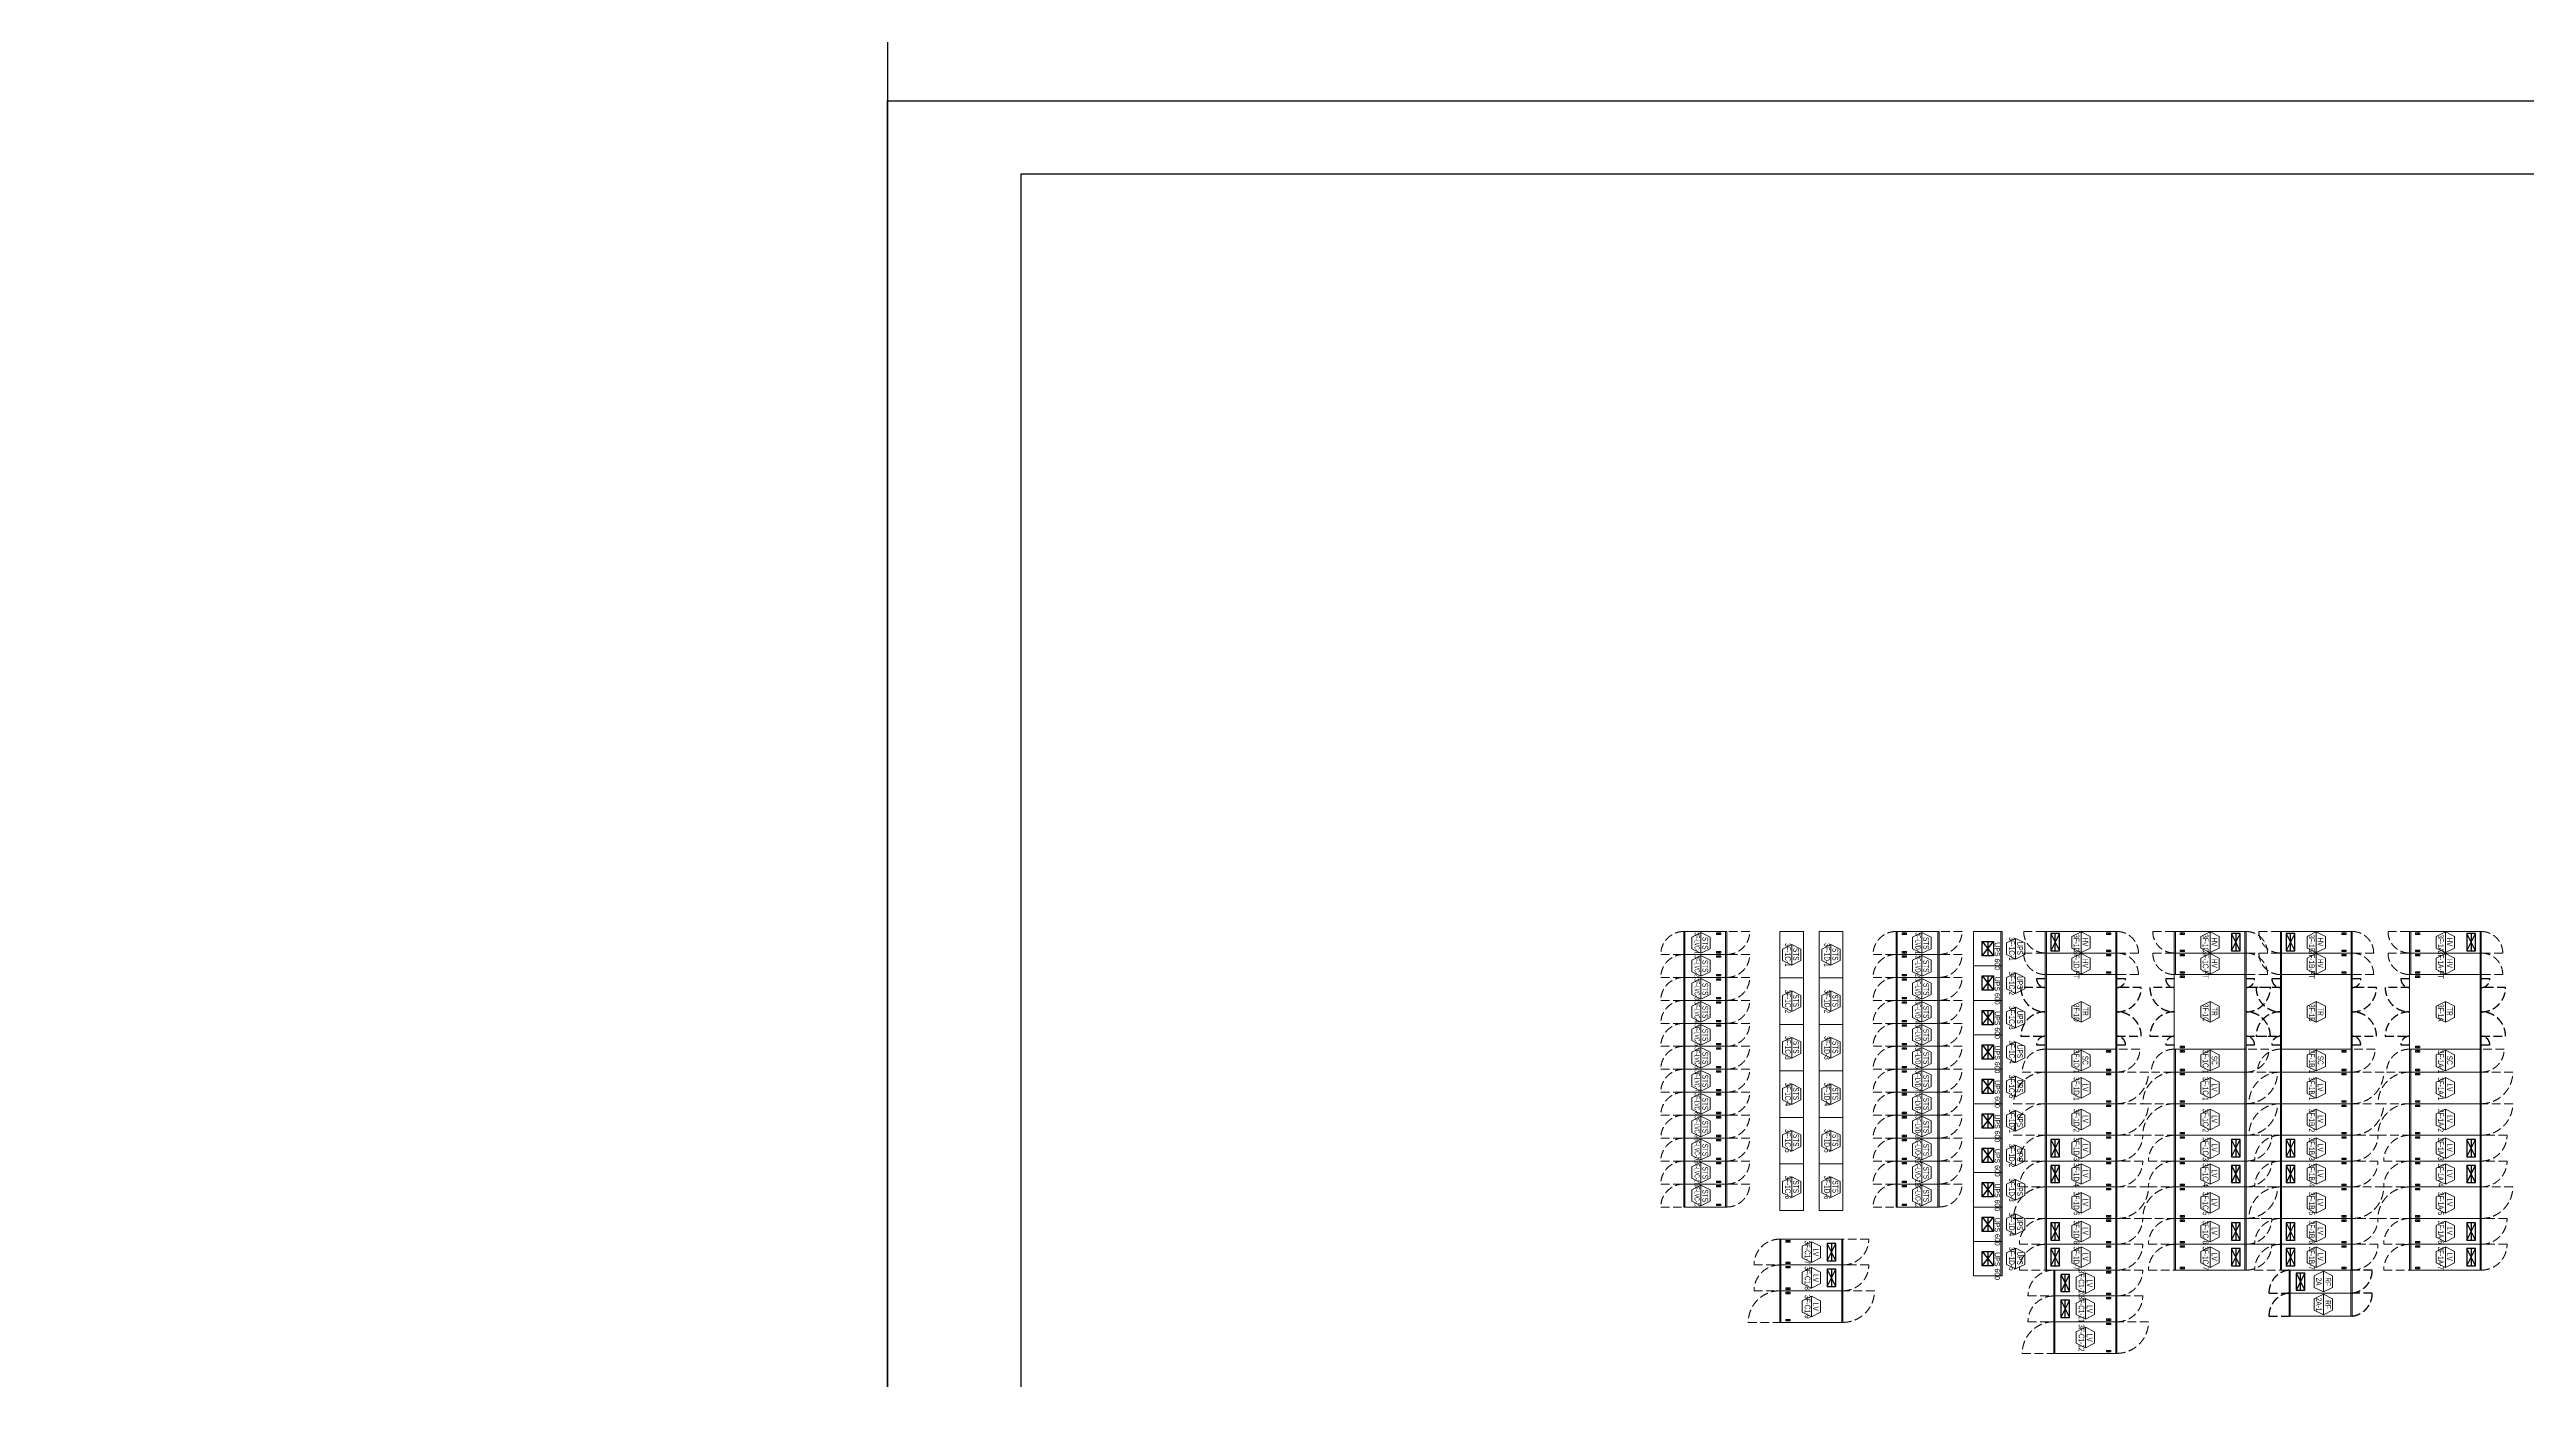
# Model space of a CAD drawing. Header units: millimetres. Extents: x 0 to 504600, y -356400 to 891000.
# Drawn here: x 223085 to 309426, y 400941 to 447282 of the extents above; entities that cross this region are included whole.
import ezdxf
from ezdxf.enums import TextEntityAlignment as Align

# ---------------------------------------------------------------- set-up
doc = ezdxf.new("R2010")
doc.units = ezdxf.units.MM
doc.header["$LTSCALE"] = 150
doc.linetypes.add('LH2', pattern=[2.85, 2, -0.85])
doc.layers.get('Defpoints').update_dxf_attribs({"color": 150})
doc.layers.add('-----31 Base Plan Equipment', color=5, linetype='Continuous', lineweight=0)
doc.layers.add('NOPLOT', color=191, linetype='Continuous', plot=False)
doc.styles.add('ELEC', font='')
doc.styles.get('ELEC').set_extended_font_data('Dotum')

# ---------------------------------------------------------------- blocks, each defined once
blk = doc.blocks.new('STS-R')
blk.add_lwpolyline([(886994, -128588), (888614, -128588), (888614, -129418), (886994, -129418), (886994, -128588)])
blk = doc.blocks.new('UPS 600kV')
blk.add_line((800, 850), (-402, 850))
blk.add_lwpolyline([(798, -100), (-402, -100), (-402, 900), (798, 900)], close=True)
at = {"layer": 'NOPLOT'}
for p, q in [((-52, 199), (448, 601)), ((448, 199), (-52, 601)), ((-52, 400), (448, 400))]:
    blk.add_line(p, q, dxfattribs=at)
blk.add_lwpolyline([(448, 601), (448, 199), (-52, 199), (-52, 601)], close=True, dxfattribs=at)
at = {"layer": 'NOPLOT', "style": 'ELEC', "width": 0.85}
blk.add_text('UPS 600', height=178.2, dxfattribs=at).set_placement((-26, 731), align=Align.MIDDLE_LEFT)
blk = doc.blocks.new('750X2500')
at = {"color": 8, "linetype": 'LH2'}
for p, q in [((-3250, 750), (-2458, 750)), ((750, 0), (-42, 0))]:
    blk.add_line(p, q, dxfattribs=at)
for p, q in [((-2460, 750), (-2460, 0)), ((-210, 700), (-360, 650)), ((-360, 700), (-210, 650)), ((-210, 50), (-360, 100)), ((-360, 50), (-210, 100)), ((-40, 750), (-40, 0))]:
    blk.add_line(p, q)
for points in [[(-2500, 750), (-2500, 0), (0, 0), (0, 750)], [(-360, 700), (-210, 700), (-210, 650), (-360, 650)], [(-360, 50), (-210, 50), (-210, 100), (-360, 100)]]:
    blk.add_lwpolyline(points, close=True)
for centre, start, end in [((-2500, 750), 180, 270), ((0, 0), 0, 90)]:
    blk.add_arc(centre, 750, start, end, dxfattribs=at)
blk = doc.blocks.new('800X2500')
at = {"color": 8, "linetype": 'LH2'}
for p, q in [((-3300, 0), (-2458, 0)), ((800, 800), (-42, 800))]:
    blk.add_line(p, q, dxfattribs=at)
for p, q in [((-2460, 800), (-2460, 0)), ((-210, 750), (-360, 700)), ((-360, 750), (-210, 700)), ((-210, 50), (-360, 100)), ((-360, 50), (-210, 100)), ((-40, 800), (-40, 0))]:
    blk.add_line(p, q)
for points in [[(-2500, 800), (-2500, 0), (0, 0), (0, 800)], [(-360, 750), (-210, 750), (-210, 700), (-360, 700)], [(-360, 50), (-210, 50), (-210, 100), (-360, 100)]]:
    blk.add_lwpolyline(points, close=True)
for centre, start, end in [((-2500, 0), 90, 180), ((0, 800), 270, 0)]:
    blk.add_arc(centre, 800, start, end, dxfattribs=at)
blk = doc.blocks.new('1100X2500')
for p, q in [((-2460, 1100), (-2460, 0)), ((-210, 1050), (-360, 1000)), ((-360, 1050), (-210, 1000)), ((-40, 1100), (-40, 0)), ((-210, 50), (-360, 100)), ((-360, 50), (-210, 100))]:
    blk.add_line(p, q)
at = {"color": 8, "linetype": 'LH2'}
for p, q in [((1100, 1100), (-42, 1100)), ((-3600, 0), (-2458, 0))]:
    blk.add_line(p, q, dxfattribs=at)
at = {"elevation": 0}
for points in [[(-2500, 1100), (-2500, 0), (0, 0), (0, 1100)], [(-360, 1050), (-210, 1050), (-210, 1000), (-360, 1000)], [(-360, 50), (-210, 50), (-210, 100), (-360, 100)]]:
    blk.add_lwpolyline(points, close=True, dxfattribs=at)
at = {"color": 8, "linetype": 'LH2'}
for centre, start, end in [((-2500, 0), 90, 180), ((0, 1100), 270, 0)]:
    blk.add_arc(centre, 1100, start, end, dxfattribs=at)
blk = doc.blocks.new('900X2500')
for p, q in [((-2460, 900), (-2460, 0)), ((-40, 900), (-40, 0)), ((-210, 850), (-360, 800)), ((-360, 850), (-210, 800)), ((-210, 50), (-360, 100)), ((-360, 50), (-210, 100))]:
    blk.add_line(p, q)
at = {"color": 8, "linetype": 'LH2'}
for p, q in [((900, 900), (-42, 900)), ((-3400, 0), (-2458, 0))]:
    blk.add_line(p, q, dxfattribs=at)
at = {"elevation": 0}
for points in [[(-2500, 900), (-2500, 0), (0, 0), (0, 900)], [(-360, 850), (-210, 850), (-210, 800), (-360, 800)], [(-360, 50), (-210, 50), (-210, 100), (-360, 100)]]:
    blk.add_lwpolyline(points, close=True, dxfattribs=at)
at = {"color": 8, "linetype": 'LH2'}
for centre, start, end in [((-2500, 0), 90, 180), ((0, 900), 270, 0)]:
    blk.add_arc(centre, 900, start, end, dxfattribs=at)
blk = doc.blocks.new('800x1200')
at = {"color": 8, "linetype": 'LH2'}
for p, q in [((-2300, 0), (-1458, 0)), ((800, 800), (-42, 800))]:
    blk.add_line(p, q, dxfattribs=at)
for p, q in [((-1460, 0), (-1460, 800)), ((-1290, 750), (-1140, 700)), ((-1140, 750), (-1290, 700)), ((-1290, 50), (-1140, 100)), ((-1140, 50), (-1290, 100)), ((-40, 0), (-40, 800))]:
    blk.add_line(p, q)
for points in [[(0, 0), (0, 800), (-1500, 800), (-1500, 0)], [(-1140, 750), (-1290, 750), (-1290, 700), (-1140, 700)], [(-1140, 50), (-1290, 50), (-1290, 100), (-1140, 100)]]:
    blk.add_lwpolyline(points, close=True)
for centre, start, end in [((-1500, 0), 90, 180), ((0, 800), 270, 0)]:
    blk.add_arc(centre, 800, start, end, dxfattribs=at)
blk = doc.blocks.new('1100x2200')
for p, q in [((-2160, 0), (-2160, 1100)), ((-1990, 1050), (-1840, 1000)), ((-1840, 1050), (-1990, 1000)), ((-40, 0), (-40, 1100)), ((-1990, 50), (-1840, 100)), ((-1840, 50), (-1990, 100))]:
    blk.add_line(p, q)
at = {"color": 8, "linetype": 'LH2'}
for p, q in [((1100, 1100), (-42, 1100)), ((-3300, 0), (-2158, 0))]:
    blk.add_line(p, q, dxfattribs=at)
at = {"elevation": 0}
for points in [[(0, 0), (0, 1100), (-2200, 1100), (-2200, 0)], [(-1840, 1050), (-1990, 1050), (-1990, 1000), (-1840, 1000)], [(-1840, 50), (-1990, 50), (-1990, 100), (-1840, 100)]]:
    blk.add_lwpolyline(points, close=True, dxfattribs=at)
at = {"color": 8, "linetype": 'LH2'}
for centre, start, end in [((-2200, 0), 90, 180), ((0, 1100), 270, 0)]:
    blk.add_arc(centre, 1100, start, end, dxfattribs=at)
blk = doc.blocks.new('900x2200')
for p, q in [((-2160, 900), (-2160, 0)), ((-40, 900), (-40, 0)), ((-210, 850), (-360, 800)), ((-360, 850), (-210, 800)), ((-210, 50), (-360, 100)), ((-360, 50), (-210, 100))]:
    blk.add_line(p, q)
at = {"color": 8, "linetype": 'LH2'}
for p, q in [((900, 900), (-42, 900)), ((-3100, 0), (-2158, 0))]:
    blk.add_line(p, q, dxfattribs=at)
for points in [[(-2200, 900), (-2200, 0), (0, 0), (0, 900)], [(-360, 850), (-210, 850), (-210, 800), (-360, 800)], [(-360, 50), (-210, 50), (-210, 100), (-360, 100)]]:
    blk.add_lwpolyline(points, close=True)
for centre, start, end in [((-2200, 0), 90, 180), ((0, 900), 270, 0)]:
    blk.add_arc(centre, 900, start, end, dxfattribs=at)

msp = doc.modelspace()

# ---------------------------------------------------------------- linework, layer by layer
at = {"layer": '-----31 Base Plan Equipment'}
for p, q in [((292690, 415050), (292690, 412450)), ((295110, 415050), (295110, 412450)), ((297510, 414950), (297360, 415000)), ((297510, 415000), (297360, 414950)), ((299610, 412450), (299610, 415050)), ((300890, 415050), (300890, 412450)), ((303310, 415050), (303310, 412450)), ((305710, 414950), (305560, 415000)), ((305710, 415000), (305560, 414950)), ((307810, 412450), (307810, 415050)), ((297510, 412500), (297360, 412550)), ((297510, 412550), (297360, 412500)), ((305710, 412500), (305560, 412550)), ((305710, 412550), (305560, 412500)), ((301190, 404750), (301190, 403950)), ((303308, 404750), (303308, 403950)), ((301190, 403950), (301190, 403150)), ((303308, 403950), (303308, 403150))]:
    msp.add_line(p, q, dxfattribs=at)
at = {"layer": '-----31 Base Plan Equipment', "elevation": 0}
for points in [[(280650, 415790), (280650, 416510), (280970, 416350), (280970, 415950), (280650, 415790), (280330, 415950), (280330, 416350), (280650, 416510)], [(288350, 415790), (288350, 416510), (288670, 416350), (288670, 415950), (288350, 415790), (288030, 415950), (288030, 416350), (288350, 416510)], [(291620, 416310), (291620, 415590), (291300, 415750), (291300, 416150), (291620, 416310), (291940, 416150), (291940, 415750), (291620, 415590)], [(293900, 416535), (293900, 415815), (294220, 415975), (294220, 416375), (293900, 416535), (293580, 416375), (293580, 415975), (293900, 415815)], [(298400, 416535), (298400, 415815), (298720, 415975), (298720, 416375), (298400, 416535), (298080, 416375), (298080, 415975), (298400, 415815)], [(302100, 416535), (302100, 415815), (302420, 415975), (302420, 416375), (302100, 416535), (301780, 416375), (301780, 415975), (302100, 415815)], [(306600, 416535), (306600, 415815), (306920, 415975), (306920, 416375), (306600, 416535), (306280, 416375), (306280, 415975), (306600, 415815)], [(280650, 414990), (280650, 415710), (280970, 415550), (280970, 415150), (280650, 414990), (280330, 415150), (280330, 415550), (280650, 415710)], [(283813, 416100), (283813, 415380), (283493, 415540), (283493, 415940), (283813, 416100), (284133, 415940), (284133, 415540), (283813, 415380)], [(285183, 416100), (285183, 415380), (284863, 415540), (284863, 415940), (285183, 416100), (285503, 415940), (285503, 415540), (285183, 415380)], [(288350, 414990), (288350, 415710), (288670, 415550), (288670, 415150), (288350, 414990), (288030, 415150), (288030, 415550), (288350, 415710)], [(293900, 415785), (293900, 415065), (294220, 415225), (294220, 415625), (293900, 415785), (293580, 415625), (293580, 415225), (293900, 415065)], [(298400, 415785), (298400, 415065), (298720, 415225), (298720, 415625), (298400, 415785), (298080, 415625), (298080, 415225), (298400, 415065)], [(302100, 415785), (302100, 415065), (302420, 415225), (302420, 415625), (302100, 415785), (301780, 415625), (301780, 415225), (302100, 415065)], [(306600, 415785), (306600, 415065), (306920, 415225), (306920, 415625), (306600, 415785), (306280, 415625), (306280, 415225), (306600, 415065)], [(280650, 414190), (280650, 414910), (280970, 414750), (280970, 414350), (280650, 414190), (280330, 414350), (280330, 414750), (280650, 414910)], [(283813, 414480), (283813, 413760), (283493, 413920), (283493, 414320), (283813, 414480), (284133, 414320), (284133, 413920), (283813, 413760)], [(285183, 414480), (285183, 413760), (284863, 413920), (284863, 414320), (285183, 414480), (285503, 414320), (285503, 413920), (285183, 413760)], [(288350, 414190), (288350, 414910), (288670, 414750), (288670, 414350), (288350, 414190), (288030, 414350), (288030, 414750), (288350, 414910)], [(291620, 415110), (291620, 414390), (291300, 414550), (291300, 414950), (291620, 415110), (291940, 414950), (291940, 414550), (291620, 414390)], [(280650, 413390), (280650, 414110), (280970, 413950), (280970, 413550), (280650, 413390), (280330, 413550), (280330, 413950), (280650, 414110)], [(288350, 413390), (288350, 414110), (288670, 413950), (288670, 413550), (288350, 413390), (288030, 413550), (288030, 413950), (288350, 414110)], [(291620, 413910), (291620, 413190), (291300, 413350), (291300, 413750), (291620, 413910), (291940, 413750), (291940, 413350), (291620, 413190)], [(293900, 414110), (293900, 413390), (294220, 413550), (294220, 413950), (293900, 414110), (293580, 413950), (293580, 413550), (293900, 413390)], [(298400, 414110), (298400, 413390), (298720, 413550), (298720, 413950), (298400, 414110), (298080, 413950), (298080, 413550), (298400, 413390)], [(302100, 414110), (302100, 413390), (302420, 413550), (302420, 413950), (302100, 414110), (301780, 413950), (301780, 413550), (302100, 413390)], [(306600, 414110), (306600, 413390), (306920, 413550), (306920, 413950), (306600, 414110), (306280, 413950), (306280, 413550), (306600, 413390)], [(280650, 412590), (280650, 413310), (280970, 413150), (280970, 412750), (280650, 412590), (280330, 412750), (280330, 413150), (280650, 413310)], [(283813, 412860), (283813, 412140), (283493, 412300), (283493, 412700), (283813, 412860), (284133, 412700), (284133, 412300), (283813, 412140)], [(285183, 412860), (285183, 412140), (284863, 412300), (284863, 412700), (285183, 412860), (285503, 412700), (285503, 412300), (285183, 412140)], [(288350, 412590), (288350, 413310), (288670, 413150), (288670, 412750), (288350, 412590), (288030, 412750), (288030, 413150), (288350, 413310)], [(280650, 411790), (280650, 412510), (280970, 412350), (280970, 411950), (280650, 411790), (280330, 411950), (280330, 412350), (280650, 412510)], [(288350, 411790), (288350, 412510), (288670, 412350), (288670, 411950), (288350, 411790), (288030, 411950), (288030, 412350), (288350, 412510)], [(291620, 412710), (291620, 411990), (291300, 412150), (291300, 412550), (291620, 412710), (291940, 412550), (291940, 412150), (291620, 411990)], [(293900, 412410), (293900, 411690), (294220, 411850), (294220, 412250), (293900, 412410), (293580, 412250), (293580, 411850), (293900, 411690)], [(298400, 412410), (298400, 411690), (298720, 411850), (298720, 412250), (298400, 412410), (298080, 412250), (298080, 411850), (298400, 411690)], [(302100, 412410), (302100, 411690), (302420, 411850), (302420, 412250), (302100, 412410), (301780, 412250), (301780, 411850), (302100, 411690)], [(306600, 412410), (306600, 411690), (306920, 411850), (306920, 412250), (306600, 412410), (306280, 412250), (306280, 411850), (306600, 411690)], [(280650, 410990), (280650, 411710), (280970, 411550), (280970, 411150), (280650, 410990), (280330, 411150), (280330, 411550), (280650, 411710)], [(283813, 411240), (283813, 410520), (283493, 410680), (283493, 411080), (283813, 411240), (284133, 411080), (284133, 410680), (283813, 410520)], [(285183, 411240), (285183, 410520), (284863, 410680), (284863, 411080), (285183, 411240), (285503, 411080), (285503, 410680), (285183, 410520)], [(288350, 410990), (288350, 411710), (288670, 411550), (288670, 411150), (288350, 410990), (288030, 411150), (288030, 411550), (288350, 411710)], [(291620, 411510), (291620, 410790), (291300, 410950), (291300, 411350), (291620, 411510), (291940, 411350), (291940, 410950), (291620, 410790)], [(293900, 411460), (293900, 410740), (294220, 410900), (294220, 411300), (293900, 411460), (293580, 411300), (293580, 410900), (293900, 410740)], [(298400, 411460), (298400, 410740), (298720, 410900), (298720, 411300), (298400, 411460), (298080, 411300), (298080, 410900), (298400, 410740)], [(302100, 411460), (302100, 410740), (302420, 410900), (302420, 411300), (302100, 411460), (301780, 411300), (301780, 410900), (302100, 410740)], [(306600, 411460), (306600, 410740), (306920, 410900), (306920, 411300), (306600, 411460), (306280, 411300), (306280, 410900), (306600, 410740)], [(280650, 410190), (280650, 410910), (280970, 410750), (280970, 410350), (280650, 410190), (280330, 410350), (280330, 410750), (280650, 410910)], [(288350, 410190), (288350, 410910), (288670, 410750), (288670, 410350), (288350, 410190), (288030, 410350), (288030, 410750), (288350, 410910)], [(291620, 410310), (291620, 409590), (291300, 409750), (291300, 410150), (291620, 410310), (291940, 410150), (291940, 409750), (291620, 409590)], [(293900, 410360), (293900, 409640), (294220, 409800), (294220, 410200), (293900, 410360), (293580, 410200), (293580, 409800), (293900, 409640)], [(298400, 410360), (298400, 409640), (298720, 409800), (298720, 410200), (298400, 410360), (298080, 410200), (298080, 409800), (298400, 409640)], [(302100, 410360), (302100, 409640), (302420, 409800), (302420, 410200), (302100, 410360), (301780, 410200), (301780, 409800), (302100, 409640)], [(306600, 410360), (306600, 409640), (306920, 409800), (306920, 410200), (306600, 410360), (306280, 410200), (306280, 409800), (306600, 409640)], [(280650, 409390), (280650, 410110), (280970, 409950), (280970, 409550), (280650, 409390), (280330, 409550), (280330, 409950), (280650, 410110)], [(280650, 408590), (280650, 409310), (280970, 409150), (280970, 408750), (280650, 408590), (280330, 408750), (280330, 409150), (280650, 409310)], [(283813, 409620), (283813, 408900), (283493, 409060), (283493, 409460), (283813, 409620), (284133, 409460), (284133, 409060), (283813, 408900)], [(285183, 409620), (285183, 408900), (284863, 409060), (284863, 409460), (285183, 409620), (285503, 409460), (285503, 409060), (285183, 408900)], [(288350, 409390), (288350, 410110), (288670, 409950), (288670, 409550), (288350, 409390), (288030, 409550), (288030, 409950), (288350, 410110)], [(288350, 408590), (288350, 409310), (288670, 409150), (288670, 408750), (288350, 408590), (288030, 408750), (288030, 409150), (288350, 409310)], [(293900, 409360), (293900, 408640), (294220, 408800), (294220, 409200), (293900, 409360), (293580, 409200), (293580, 408800), (293900, 408640)], [(298400, 409360), (298400, 408640), (298720, 408800), (298720, 409200), (298400, 409360), (298080, 409200), (298080, 408800), (298400, 408640)], [(302100, 409360), (302100, 408640), (302420, 408800), (302420, 409200), (302100, 409360), (301780, 409200), (301780, 408800), (302100, 408640)], [(306600, 409360), (306600, 408640), (306920, 408800), (306920, 409200), (306600, 409360), (306280, 409200), (306280, 408800), (306600, 408640)], [(280650, 407790), (280650, 408510), (280970, 408350), (280970, 407950), (280650, 407790), (280330, 407950), (280330, 408350), (280650, 408510)], [(288350, 407790), (288350, 408510), (288670, 408350), (288670, 407950), (288350, 407790), (288030, 407950), (288030, 408350), (288350, 408510)], [(291620, 409110), (291620, 408390), (291300, 408550), (291300, 408950), (291620, 409110), (291940, 408950), (291940, 408550), (291620, 408390)], [(293900, 408460), (293900, 407740), (294220, 407900), (294220, 408300), (293900, 408460), (293580, 408300), (293580, 407900), (293900, 407740)], [(298400, 408460), (298400, 407740), (298720, 407900), (298720, 408300), (298400, 408460), (298080, 408300), (298080, 407900), (298400, 407740)], [(302100, 408460), (302100, 407740), (302420, 407900), (302420, 408300), (302100, 408460), (301780, 408300), (301780, 407900), (302100, 407740)], [(306600, 408460), (306600, 407740), (306920, 407900), (306920, 408300), (306600, 408460), (306280, 408300), (306280, 407900), (306600, 407740)], [(280650, 406990), (280650, 407710), (280970, 407550), (280970, 407150), (280650, 406990), (280330, 407150), (280330, 407550), (280650, 407710)], [(283813, 408000), (283813, 407280), (283493, 407440), (283493, 407840), (283813, 408000), (284133, 407840), (284133, 407440), (283813, 407280)], [(285183, 408000), (285183, 407280), (284863, 407440), (284863, 407840), (285183, 408000), (285503, 407840), (285503, 407440), (285183, 407280)], [(288350, 406990), (288350, 407710), (288670, 407550), (288670, 407150), (288350, 406990), (288030, 407150), (288030, 407550), (288350, 407710)], [(291620, 407910), (291620, 407190), (291300, 407350), (291300, 407750), (291620, 407910), (291940, 407750), (291940, 407350), (291620, 407190)], [(291620, 406710), (291620, 405990), (291300, 406150), (291300, 406550), (291620, 406710), (291940, 406550), (291940, 406150), (291620, 405990)], [(293900, 407460), (293900, 406740), (294220, 406900), (294220, 407300), (293900, 407460), (293580, 407300), (293580, 406900), (293900, 406740)], [(298400, 407460), (298400, 406740), (298720, 406900), (298720, 407300), (298400, 407460), (298080, 407300), (298080, 406900), (298400, 406740)], [(302100, 407460), (302100, 406740), (302420, 406900), (302420, 407300), (302100, 407460), (301780, 407300), (301780, 406900), (302100, 406740)], [(306600, 407460), (306600, 406740), (306920, 406900), (306920, 407300), (306600, 407460), (306280, 407300), (306280, 406900), (306600, 406740)], [(293900, 406460), (293900, 405740), (294220, 405900), (294220, 406300), (293900, 406460), (293580, 406300), (293580, 405900), (293900, 405740)], [(298400, 406460), (298400, 405740), (298720, 405900), (298720, 406300), (298400, 406460), (298080, 406300), (298080, 405900), (298400, 405740)], [(302100, 406460), (302100, 405740), (302420, 405900), (302420, 406300), (302100, 406460), (301780, 406300), (301780, 405900), (302100, 405740)], [(306600, 406460), (306600, 405740), (306920, 405900), (306920, 406300), (306600, 406460), (306280, 406300), (306280, 405900), (306600, 405740)], [(284500, 405020), (284500, 405740), (284820, 405580), (284820, 405180), (284500, 405020), (284180, 405180), (284180, 405580), (284500, 405740)], [(291620, 405510), (291620, 404790), (291300, 404950), (291300, 405350), (291620, 405510), (291940, 405350), (291940, 404950), (291620, 404790)], [(293900, 405560), (293900, 404840), (294220, 405000), (294220, 405400), (293900, 405560), (293580, 405400), (293580, 405000), (293900, 404840)], [(298400, 405560), (298400, 404840), (298720, 405000), (298720, 405400), (298400, 405560), (298080, 405400), (298080, 405000), (298400, 404840)], [(302100, 405560), (302100, 404840), (302420, 405000), (302420, 405400), (302100, 405560), (301780, 405400), (301780, 405000), (302100, 404840)], [(306600, 405560), (306600, 404840), (306920, 405000), (306920, 405400), (306600, 405560), (306280, 405400), (306280, 405000), (306600, 404840)], [(284500, 404120), (284500, 404840), (284820, 404680), (284820, 404280), (284500, 404120), (284180, 404280), (284180, 404680), (284500, 404840)], [(284500, 403120), (284500, 403840), (284820, 403680), (284820, 403280), (284500, 403120), (284180, 403280), (284180, 403680), (284500, 403840)]]:
    msp.add_lwpolyline(points, dxfattribs=at)
for points in [[(295150, 415050), (295150, 412450), (292650, 412450), (292650, 415050)], [(297150, 412450), (297150, 415050), (299650, 415050), (299650, 412450)], [(297360, 414950), (297360, 415000), (297510, 415000), (297510, 414950)], [(303350, 415050), (303350, 412450), (300850, 412450), (300850, 415050)], [(305350, 412450), (305350, 415050), (307850, 415050), (307850, 412450)], [(305560, 414950), (305560, 415000), (305710, 415000), (305710, 414950)], [(297360, 412500), (297360, 412550), (297510, 412550), (297510, 412500)], [(305560, 412500), (305560, 412550), (305710, 412550), (305710, 412500)]]:
    msp.add_lwpolyline(points, close=True, dxfattribs=at)
at = {"layer": '-----31 Base Plan Equipment'}
for points in [[(294050, 403940), (294050, 404660), (294370, 404500), (294370, 404100), (294050, 403940), (293730, 404100), (293730, 404500), (294050, 404660)], [(302350, 404710), (302350, 403990), (302030, 404150), (302030, 404550), (302350, 404710), (302670, 404550), (302670, 404150), (302350, 403990)], [(294050, 403040), (294050, 403760), (294370, 403600), (294370, 403200), (294050, 403040), (293730, 403200), (293730, 403600), (294050, 403760)], [(302350, 403910), (302350, 403190), (302030, 403350), (302030, 403750), (302350, 403910), (302670, 403750), (302670, 403350), (302350, 403190)], [(294050, 402040), (294050, 402760), (294370, 402600), (294370, 402200), (294050, 402040), (293730, 402200), (293730, 402600), (294050, 402760)]]:
    msp.add_lwpolyline(points, dxfattribs=at)
for points in [[(301150, 404750), (301150, 403950), (303350, 403950), (303350, 404750)], [(301150, 403950), (301150, 403150), (303350, 403150), (303350, 403950)]]:
    msp.add_lwpolyline(points, close=True, dxfattribs=at)
at = {"color": 8, "linetype": 'LH2', "elevation": 0}
for points in [[(292650, 414900), (292350, 414900, 0.414214), (292650, 414600), (291800, 414600, 0.414214), (292650, 413750, 0.414214), (291800, 412900), (292650, 412900, 0.414214), (292350, 412600), (292650, 412600)], [(295150, 412600), (295450, 412600, 0.414214), (295150, 412900), (296000, 412900, 0.414214), (295150, 413750, 0.414214), (296000, 414600), (295150, 414600, 0.414214), (295450, 414900), (295150, 414900)], [(297150, 414900), (296850, 414900, 0.414214), (297150, 414600), (296300, 414600, 0.414214), (297150, 413750, 0.414214), (296300, 412900), (297150, 412900, 0.414214), (296850, 412600), (297150, 412600)], [(299650, 412600), (299950, 412600, 0.414214), (299650, 412900), (300500, 412900, 0.414214), (299650, 413750, 0.414214), (300500, 414600), (299650, 414600, 0.414214), (299950, 414900), (299650, 414900)], [(300850, 414900), (300550, 414900, 0.414214), (300850, 414600), (300000, 414600, 0.414214), (300850, 413750, 0.414214), (300000, 412900), (300850, 412900, 0.414214), (300550, 412600), (300850, 412600)], [(303350, 412600), (303650, 412600, 0.414214), (303350, 412900), (304200, 412900, 0.414214), (303350, 413750, 0.414214), (304200, 414600), (303350, 414600, 0.414214), (303650, 414900), (303350, 414900)], [(305350, 414900), (305050, 414900, 0.414214), (305350, 414600), (304500, 414600, 0.414214), (305350, 413750, 0.414214), (304500, 412900), (305350, 412900, 0.414214), (305050, 412600), (305350, 412600)], [(307850, 412600), (308150, 412600, 0.414214), (307850, 412900), (308700, 412900, 0.414214), (307850, 413750, 0.414214), (308700, 414600), (307850, 414600, 0.414214), (308150, 414900), (307850, 414900)], [(301150, 404750, 0.385743), (300450, 403950), (301150, 403950)], [(303350, 403950, 0.385743), (304050, 404750), (303350, 404750)], [(301150, 403950, 0.385743), (300450, 403150), (301150, 403150)], [(303350, 403150, 0.385743), (304050, 403950), (303350, 403950)]]:
    msp.add_lwpolyline(points, format="xyb", dxfattribs=at)
at = {"layer": 'Defpoints'}
for points in [[(0, 534600), (252300, 534600), (252300, 356400), (0, 356400)], [(252300, 445500), (378450, 445500), (378450, 356400), (252300, 356400)], [(256950, 442950), (361950, 442950), (361950, 358950), (256950, 358950)]]:
    msp.add_lwpolyline(points, close=True, dxfattribs=at)
at = {"layer": 'NOPLOT'}
for p, q in [((293150, 416475), (292850, 415875)), ((292850, 416475), (293150, 415875)), ((293000, 415875), (293000, 416475)), ((299150, 415875), (299450, 416475)), ((299450, 415875), (299150, 416475)), ((299300, 416475), (299300, 415875)), ((301350, 416475), (301050, 415875)), ((301050, 416475), (301350, 415875)), ((301200, 415875), (301200, 416475)), ((307350, 415875), (307650, 416475)), ((307650, 415875), (307350, 416475)), ((307500, 416475), (307500, 415875)), ((293150, 409300), (292850, 408700)), ((292850, 409300), (293150, 408700)), ((293000, 408700), (293000, 409300)), ((299150, 408700), (299450, 409300)), ((299450, 408700), (299150, 409300)), ((299300, 409300), (299300, 408700)), ((301350, 409300), (301050, 408700)), ((301050, 409300), (301350, 408700)), ((301200, 408700), (301200, 409300)), ((307350, 408700), (307650, 409300)), ((307650, 408700), (307350, 409300)), ((307500, 409300), (307500, 408700)), ((293150, 408400), (292850, 407800)), ((292850, 408400), (293150, 407800)), ((293000, 407800), (293000, 408400)), ((299150, 407800), (299450, 408400)), ((299450, 407800), (299150, 408400)), ((299300, 408400), (299300, 407800)), ((301350, 408400), (301050, 407800)), ((301050, 408400), (301350, 407800)), ((301200, 407800), (301200, 408400)), ((307350, 407800), (307650, 408400)), ((307650, 407800), (307350, 408400)), ((307500, 408400), (307500, 407800)), ((293150, 406400), (292850, 405800)), ((292850, 406400), (293150, 405800)), ((293000, 405800), (293000, 406400)), ((299150, 405800), (299450, 406400)), ((299450, 405800), (299150, 406400)), ((299300, 406400), (299300, 405800)), ((301350, 406400), (301050, 405800)), ((301050, 406400), (301350, 405800)), ((301200, 405800), (301200, 406400)), ((307350, 405800), (307650, 406400)), ((307650, 405800), (307350, 406400)), ((307500, 406400), (307500, 405800)), ((285050, 405080, 0), (285350, 405680, 0)), ((285350, 405080, 0), (285050, 405680, 0)), ((285200, 405680, 0), (285200, 405080, 0)), ((293150, 405500), (292850, 404900)), ((292850, 405500), (293150, 404900)), ((293000, 404900), (293000, 405500)), ((299150, 404900), (299450, 405500)), ((299450, 404900), (299150, 405500)), ((299300, 405500), (299300, 404900)), ((301350, 405500), (301050, 404900)), ((301050, 405500), (301350, 404900)), ((301200, 404900), (301200, 405500)), ((307350, 404900), (307650, 405500)), ((307650, 404900), (307350, 405500)), ((307500, 405500), (307500, 404900)), ((285050, 404180, 0), (285350, 404780, 0)), ((285350, 404180, 0), (285050, 404780, 0)), ((285200, 404780, 0), (285200, 404180, 0)), ((293500, 404600), (293200, 404000)), ((293200, 404600), (293500, 404000)), ((293350, 404000), (293350, 404600)), ((301700, 404650), (301400, 404050)), ((301400, 404650), (301700, 404050)), ((301550, 404050), (301550, 404650)), ((293500, 403700), (293200, 403100)), ((293200, 403700), (293500, 403100)), ((293350, 403100), (293350, 403700))]:
    msp.add_line(p, q, dxfattribs=at)
for points in [[(293150, 416475), (292850, 416475), (292850, 415875), (293150, 415875)], [(299150, 415875), (299450, 415875), (299450, 416475), (299150, 416475)], [(301350, 416475), (301050, 416475), (301050, 415875), (301350, 415875)], [(307350, 415875), (307650, 415875), (307650, 416475), (307350, 416475)], [(293150, 409300), (292850, 409300), (292850, 408700), (293150, 408700)], [(299150, 408700), (299450, 408700), (299450, 409300), (299150, 409300)], [(301350, 409300), (301050, 409300), (301050, 408700), (301350, 408700)], [(307350, 408700), (307650, 408700), (307650, 409300), (307350, 409300)], [(293500, 404600), (293200, 404600), (293200, 404000), (293500, 404000)], [(293500, 403700), (293200, 403700), (293200, 403100), (293500, 403100)]]:
    msp.add_lwpolyline(points, close=True, dxfattribs=at)
at = {"layer": 'NOPLOT', "elevation": 0}
for points in [[(293150, 408400), (292850, 408400), (292850, 407800), (293150, 407800)], [(299150, 407800), (299450, 407800), (299450, 408400), (299150, 408400)], [(301350, 408400), (301050, 408400), (301050, 407800), (301350, 407800)], [(307350, 407800), (307650, 407800), (307650, 408400), (307350, 408400)], [(293150, 406400), (292850, 406400), (292850, 405800), (293150, 405800)], [(299150, 405800), (299450, 405800), (299450, 406400), (299150, 406400)], [(301350, 406400), (301050, 406400), (301050, 405800), (301350, 405800)], [(307350, 405800), (307650, 405800), (307650, 406400), (307350, 406400)], [(285050, 405080), (285350, 405080), (285350, 405680), (285050, 405680)], [(293150, 405500), (292850, 405500), (292850, 404900), (293150, 404900)], [(299150, 404900), (299450, 404900), (299450, 405500), (299150, 405500)], [(301350, 405500), (301050, 405500), (301050, 404900), (301350, 404900)], [(307350, 404900), (307650, 404900), (307650, 405500), (307350, 405500)], [(285050, 404180), (285350, 404180), (285350, 404780), (285050, 404780)], [(301700, 404650), (301400, 404650), (301400, 404050), (301700, 404050)]]:
    msp.add_lwpolyline(points, close=True, dxfattribs=at)

# ---------------------------------------------------------------- block references
at = {"layer": '-----31 Base Plan Equipment'}
for name, p, rotation in [('800x1200', (280050, 416550), 180), ('STS-R', (154812, -472064), 90.00000000000001), ('STS-R', (156182, -472064), 90.00000000000001), ('UPS 600kV', (290250, 416148), 270), ('750X2500', (297150, 416550), 180), ('750X2500', (305350, 416550), 180), ('800x1200', (280050, 415750), 180), ('UPS 600kV', (290250, 414948), 270), ('750X2500', (297150, 415800), 180), ('750X2500', (305350, 415800), 180), ('800x1200', (280050, 414950), 180), ('STS-R', (154812, -473684), 90.00000000000001), ('STS-R', (156182, -473684), 90.00000000000001), ('800x1200', (280050, 414150), 180), ('UPS 600kV', (290250, 413748), 270), ('800x1200', (280050, 413350), 180), ('STS-R', (154812, -475304), 90.00000000000001), ('STS-R', (156182, -475304), 90.00000000000001), ('UPS 600kV', (290250, 412548), 270), ('800x1200', (280050, 412550), 180), ('800X2500', (297150, 412450), 180), ('800X2500', (305350, 412450), 180), ('800x1200', (280050, 411750), 180), ('STS-R', (154812, -476924), 90.00000000000001), ('STS-R', (156182, -476924), 90.00000000000001), ('UPS 600kV', (290250, 411348), 270), ('1100X2500', (297150, 411650), 180), ('1100X2500', (305350, 411650), 180), ('800x1200', (280050, 410950), 180), ('800x1200', (280050, 410150), 180), ('UPS 600kV', (290250, 410148), 270), ('1100X2500', (297150, 410550), 180), ('1100X2500', (305350, 410550), 180), ('800x1200', (280050, 409350), 180), ('STS-R', (154812, -478544), 90.00000000000001), ('STS-R', (156182, -478544), 90.00000000000001), ('UPS 600kV', (290250, 408948), 270), ('900X2500', (297150, 409450), 180), ('900X2500', (305350, 409450), 180), ('800x1200', (280050, 408550), 180), ('STS-R', (154812, -480164), 90.00000000000001), ('STS-R', (156182, -480164), 90.00000000000001), ('900X2500', (297150, 408550), 180), ('900X2500', (305350, 408550), 180), ('800x1200', (280050, 407750), 180), ('UPS 600kV', (290250, 407748), 270), ('1100X2500', (297150, 407650), 180), ('1100X2500', (305350, 407650), 180), ('UPS 600kV', (290250, 406548), 270), ('900x2200', (283400, 405830, 0), 180), ('900X2500', (297150, 406550), 180), ('900X2500', (305350, 406550), 180), ('UPS 600kV', (290250, 405348), 270), ('900X2500', (297150, 405650), 180), ('900X2500', (305350, 405650), 180), ('900x2200', (283400, 404930, 0), 180), ('1100x2200', (292950, 402950), 180)]:
    msp.add_blockref(name, p, dxfattribs=dict(at, rotation=rotation))
for name, p in [('800x1200', (288950, 415750)), ('750X2500', (295150, 415800)), ('750X2500', (303350, 415800)), ('800x1200', (288950, 414950)), ('750X2500', (295150, 415050)), ('750X2500', (303350, 415050)), ('800x1200', (288950, 414150)), ('800x1200', (288950, 413350)), ('800x1200', (288950, 412550)), ('800x1200', (288950, 411750)), ('800X2500', (295150, 411650)), ('800X2500', (303350, 411650)), ('800x1200', (288950, 410950)), ('1100X2500', (295150, 410550)), ('1100X2500', (303350, 410550)), ('800x1200', (288950, 410150)), ('800x1200', (288950, 409350)), ('1100X2500', (295150, 409450)), ('1100X2500', (303350, 409450)), ('800x1200', (288950, 408550)), ('900X2500', (295150, 408550)), ('900X2500', (303350, 408550)), ('800x1200', (288950, 407750)), ('900X2500', (295150, 407650)), ('900X2500', (303350, 407650)), ('800x1200', (288950, 406950)), ('1100X2500', (295150, 406550)), ('1100X2500', (303350, 406550)), ('900X2500', (295150, 405650)), ('900X2500', (303350, 405650)), ('900X2500', (295150, 404750)), ('900X2500', (303350, 404750)), ('900x2200', (295150, 403850)), ('1100x2200', (285600, 402930, 0)), ('900x2200', (295150, 402950))]:
    msp.add_blockref(name, p, dxfattribs=at)

# ---------------------------------------------------------------- texts
at = {"layer": '-----31 Base Plan Equipment', "style": 'ELEC'}
for s, height, width, p in [('3F-LVC-1', 180, 0.6, (280517, 416141)), ('STS', 200, 0.7, (280801, 416141)), ('3F-LVD-1', 180, 0.6, (288217, 416141)), ('STS', 200, 0.7, (288501, 416141)), ('3F-1C-1', 200, 0.7, (291487, 415945)), ('3F-1D', 200, 0.7, (293742, 416142)), ('HV', 200, 0.7, (294051, 416187)), ('3F-1C', 200, 0.7, (298242, 416142)), ('HV', 200, 0.7, (298551, 416187)), ('3F-1B', 200, 0.7, (301942, 416142)), ('HV', 200, 0.7, (302251, 416187)), ('3F-1A', 200, 0.7, (306442, 416142)), ('HV', 200, 0.7, (306751, 416187)), ('3F-LVC-2', 180, 0.6, (280517, 415341)), ('STS', 200, 0.7, (280801, 415341)), ('3F-1C-1', 200, 0.7, (283680, 415735)), ('STS', 200, 0.7, (283964, 415756)), ('3F-1D-1', 200, 0.7, (285050, 415735)), ('STS', 200, 0.7, (285334, 415756)), ('3F-LVD-2', 180, 0.6, (288217, 415341)), ('STS', 200, 0.7, (288501, 415341)), ('UPS', 200, 0.7, (291771, 415966)), ('3F-1D-PT', 200, 0.7, (293742, 415392)), ('HV', 200, 0.7, (294051, 415437)), ('3F-1C-PT', 200, 0.7, (298242, 415392)), ('HV', 200, 0.7, (298551, 415437)), ('3F-1B-PT', 200, 0.7, (301942, 415392)), ('HV', 200, 0.7, (302251, 415437)), ('3F-1A-PT', 200, 0.7, (306442, 415392)), ('HV', 200, 0.7, (306751, 415437)), ('3F-LVC-3', 180, 0.6, (280517, 414541)), ('STS', 200, 0.7, (280801, 414541)), ('3F-1C-2', 200, 0.7, (283680, 414115)), ('3F-1D-2', 200, 0.7, (285050, 414115)), ('3F-LVD-3', 180, 0.6, (288217, 414541)), ('STS', 200, 0.7, (288501, 414541)), ('3F-1C-2', 200, 0.7, (291487, 414745)), ('UPS', 200, 0.7, (291771, 414766)), ('3F-LVC-4', 180, 0.6, (280517, 413741)), ('STS', 200, 0.7, (280801, 413741)), ('STS', 200, 0.7, (283964, 414136)), ('STS', 200, 0.7, (285334, 414136)), ('3F-LVD-4', 180, 0.6, (288217, 413741)), ('STS', 200, 0.7, (288501, 413741)), ('3F-1C-3', 200, 0.7, (291487, 413545)), ('UPS', 200, 0.7, (291771, 413566)), ('3F-1D', 200, 0.7, (293742, 413717)), ('TR', 200, 0.7, (294051, 413762)), ('3F-1C', 200, 0.7, (298242, 413717)), ('TR', 200, 0.7, (298551, 413762)), ('3F-1B', 200, 0.7, (301942, 413717)), ('TR', 200, 0.7, (302251, 413762)), ('3F-1A', 200, 0.7, (306442, 413717)), ('TR', 200, 0.7, (306751, 413762)), ('3F-LVC-5', 180, 0.6, (280517, 412941)), ('STS', 200, 0.7, (280801, 412941)), ('3F-1C-3', 200, 0.7, (283680, 412495)), ('3F-1D-3', 200, 0.7, (285050, 412495)), ('3F-LVD-5', 180, 0.6, (288217, 412941)), ('STS', 200, 0.7, (288501, 412941)), ('3F-LVC-6', 180, 0.6, (280517, 412141)), ('STS', 200, 0.7, (280801, 412141)), ('STS', 200, 0.7, (283964, 412516)), ('STS', 200, 0.7, (285334, 412516)), ('3F-LVD-6', 180, 0.6, (288217, 412141)), ('STS', 200, 0.7, (288501, 412141)), ('3F-1C-4', 200, 0.7, (291487, 412345)), ('UPS', 200, 0.7, (291771, 412366)), ('3F-1D-1', 200, 0.7, (293742, 412017)), ('SC', 200, 0.7, (294051, 412062)), ('3F-1C-1', 200, 0.7, (298242, 412017)), ('SC', 200, 0.7, (298551, 412062)), ('3F-1B-1', 200, 0.7, (301942, 412017)), ('SC', 200, 0.7, (302251, 412062)), ('3F-1A-1', 200, 0.7, (306442, 412017)), ('SC', 200, 0.7, (306751, 412062)), ('3F-LVC-7', 180, 0.6, (280517, 411341)), ('STS', 200, 0.7, (280801, 411341)), ('3F-1C-4', 200, 0.7, (283680, 410875)), ('STS', 200, 0.7, (283964, 410896)), ('3F-1D-4', 200, 0.7, (285050, 410875)), ('STS', 200, 0.7, (285334, 410896)), ('3F-LVD-7', 180, 0.6, (288217, 411341)), ('STS', 200, 0.7, (288501, 411341)), ('3F-1C-5', 200, 0.7, (291487, 411145)), ('UPS', 200, 0.7, (291771, 411166)), ('3F-1D-1', 200, 0.7, (293742, 411067)), ('LV', 200, 0.7, (294051, 411112)), ('3F-1C-1', 200, 0.7, (298242, 411067)), ('LV', 200, 0.7, (298551, 411112)), ('3F-1B-1', 200, 0.7, (301942, 411067)), ('LV', 200, 0.7, (302251, 411112)), ('3F-1A-1', 200, 0.7, (306442, 411067)), ('LV', 200, 0.7, (306751, 411112)), ('3F-LVC-8', 180, 0.6, (280517, 410541)), ('STS', 200, 0.7, (280801, 410541)), ('3F-LVD-8', 180, 0.6, (288217, 410541)), ('STS', 200, 0.7, (288501, 410541)), ('3F-1D-1', 200, 0.7, (291487, 409945)), ('UPS', 200, 0.7, (291771, 409966)), ('3F-1D-2', 200, 0.7, (293742, 409967)), ('3F-1C-2', 200, 0.7, (298242, 409967)), ('3F-1B-2', 200, 0.7, (301942, 409967)), ('3F-1A-2', 200, 0.7, (306442, 409967)), ('3F-LVC-9', 180, 0.6, (280517, 409741)), ('3F-LVC-10', 180, 0.6, (280517, 408941)), ('STS', 200, 0.7, (280801, 409741)), ('3F-1C-5', 200, 0.7, (283680, 409255)), ('STS', 200, 0.7, (283964, 409276)), ('3F-1D-5', 200, 0.7, (285050, 409255)), ('STS', 200, 0.7, (285334, 409276)), ('3F-LVD-9', 180, 0.6, (288217, 409741)), ('3F-LVD-10', 180, 0.6, (288217, 408941)), ('STS', 200, 0.7, (288501, 409741)), ('3F-1D-3', 200, 0.7, (293742, 408967)), ('LV', 200, 0.7, (294051, 410012)), ('3F-1C-3', 200, 0.7, (298242, 408967)), ('LV', 200, 0.7, (298551, 410012)), ('3F-1B-3', 200, 0.7, (301942, 408967)), ('LV', 200, 0.7, (302251, 410012)), ('3F-1A-3', 200, 0.7, (306442, 408967)), ('LV', 200, 0.7, (306751, 410012)), ('3F-LVC-11', 180, 0.6, (280517, 408141)), ('STS', 200, 0.7, (280801, 408941)), ('3F-LVD-11', 180, 0.6, (288217, 408141)), ('STS', 200, 0.7, (288501, 408941)), ('3F-1D-2', 200, 0.7, (291487, 408745)), ('UPS', 200, 0.7, (291771, 408766)), ('3F-1D-4', 200, 0.7, (293742, 408067)), ('LV', 200, 0.7, (294051, 409012)), ('3F-1C-4', 200, 0.7, (298242, 408067)), ('LV', 200, 0.7, (298551, 409012)), ('LV', 200, 0.7, (302251, 409012)), ('LV', 200, 0.7, (306751, 409012)), ('3F-LVC-12', 180, 0.6, (280517, 407341)), ('STS', 200, 0.7, (280801, 408141)), ('3F-1C-6', 200, 0.7, (283680, 407635)), ('STS', 200, 0.7, (283964, 407656)), ('3F-1D-6', 200, 0.7, (285050, 407635)), ('STS', 200, 0.7, (285334, 407656)), ('3F-LVD-12', 180, 0.6, (288217, 407341)), ('STS', 200, 0.7, (288501, 408141)), ('3F-1D-3', 200, 0.7, (291487, 407545)), ('UPS', 200, 0.7, (291771, 407566)), ('LV', 200, 0.7, (294051, 408112)), ('LV', 200, 0.7, (298551, 408112)), ('3F-1B-4', 200, 0.7, (301942, 408067)), ('LV', 200, 0.7, (302251, 408112)), ('3F-1A-4', 200, 0.7, (306442, 408067)), ('LV', 200, 0.7, (306751, 408112)), ('STS', 200, 0.7, (280801, 407341)), ('STS', 200, 0.7, (288501, 407341)), ('3F-1D-4', 200, 0.7, (291487, 406345)), ('3F-1D-5', 200, 0.7, (293742, 407067)), ('LV', 200, 0.7, (294051, 407112)), ('3F-1C-5', 200, 0.7, (298242, 407067)), ('LV', 200, 0.7, (298551, 407112)), ('3F-1B-5', 200, 0.7, (301942, 407067)), ('LV', 200, 0.7, (302251, 407112)), ('3F-1A-5', 200, 0.7, (306442, 407067)), ('LV', 200, 0.7, (306751, 407112)), ('UPS', 200, 0.7, (291771, 406366)), ('3F-1D-6', 200, 0.7, (293742, 406067)), ('LV', 200, 0.7, (294051, 406112)), ('3F-1C-6', 200, 0.7, (298242, 406067)), ('LV', 200, 0.7, (298551, 406112)), ('3F-1B-6', 200, 0.7, (301942, 406067)), ('LV', 200, 0.7, (302251, 406112)), ('3F-1A-6', 200, 0.7, (306442, 406067)), ('LV', 200, 0.7, (306751, 406112)), ('3F-C1-7', 200, 0.7, (284367, 405371, 0)), ('LV', 200, 0.7, (284651, 405371, 0)), ('3F-1D-5', 200, 0.7, (291487, 405145)), ('UPS', 200, 0.7, (291771, 405166)), ('3F-1D-7', 200, 0.7, (293742, 405167)), ('LV', 200, 0.7, (294051, 405212)), ('3F-1C-7', 200, 0.7, (298242, 405167)), ('LV', 200, 0.7, (298551, 405212)), ('3F-1B-7', 200, 0.7, (301942, 405167)), ('LV', 200, 0.7, (302251, 405212)), ('3F-1A-7', 200, 0.7, (306442, 405167)), ('LV', 200, 0.7, (306751, 405212)), ('3F-C1-8', 200, 0.7, (284367, 404471, 0)), ('LV', 200, 0.7, (284651, 404471, 0)), ('3F-C1-10', 200, 0.7, (293917, 404291)), ('LV', 200, 0.7, (294201, 404291)), ('2A', 200, 0.7, (302190, 404350)), ('RF', 200, 0.7, (302510, 404350)), ('3F-C1-9', 200, 0.7, (284367, 403471, 0)), ('LV', 200, 0.7, (284651, 403471, 0)), ('3F-C1-11', 200, 0.7, (293917, 403391)), ('LV', 200, 0.7, (294201, 403391)), ('2A-1', 200, 0.7, (302190, 403550)), ('RF', 200, 0.7, (302510, 403550)), ('3F-C1-12', 200, 0.7, (293917, 402391)), ('LV', 200, 0.7, (294201, 402391))]:
    msp.add_text(s, height=height, rotation=270, dxfattribs=dict(at, width=width)).set_placement(p, align=Align.MIDDLE_CENTER)

doc.saveas('drawing.dxf')
